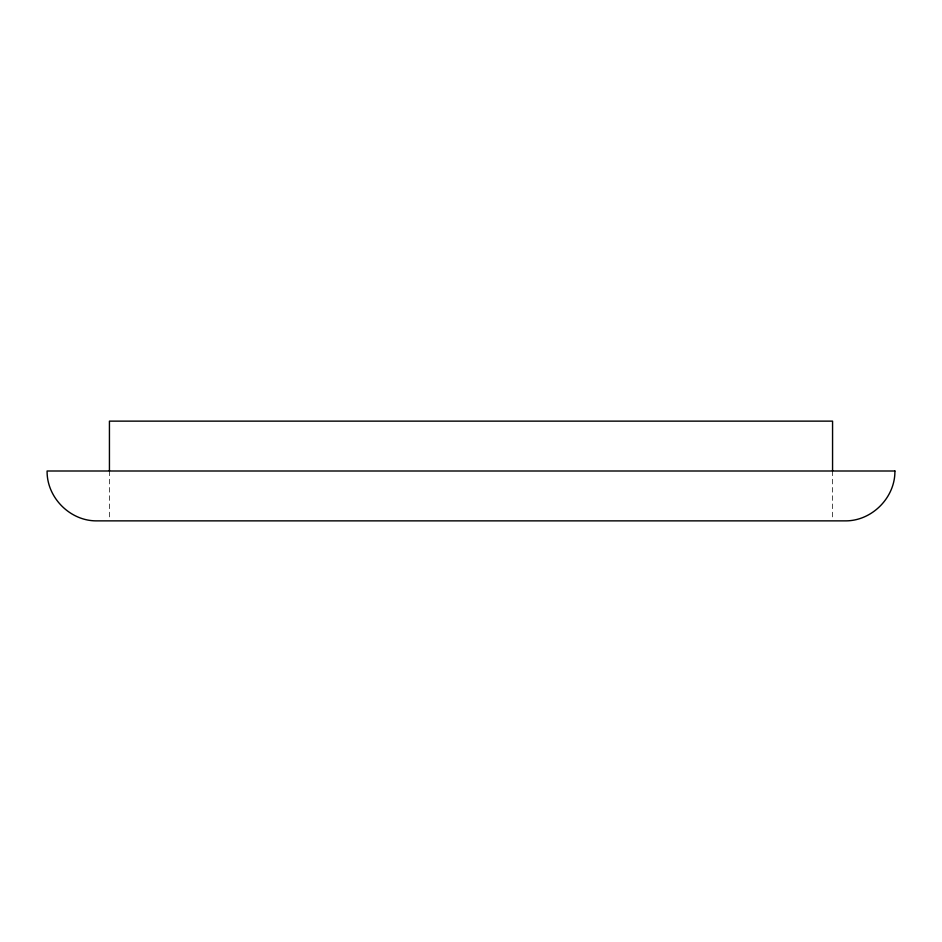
<?xml version="1.0" encoding="UTF-8"?>
<svg xmlns="http://www.w3.org/2000/svg" width="942" height="942" viewBox="0 0 942 942"><rect width="100%" height="100%" fill="white"/><g stroke="black" fill="none" stroke-linecap="round" stroke-linejoin="round"><path stroke-width="0.71" stroke-dasharray="4.71 3.53" d="M832.563 471L832.563 519.407M109.437 471L109.437 519.407"/><path stroke-width="1.41" d="M832.563 471L832.563 421.133L109.437 421.133L109.437 471M894.9 471C895.3 497.67 871.703 521.267 845.033 520.867L96.967 520.867C70.297 521.267 46.7 497.67 47.1 471L894.9 471"/></g></svg>
